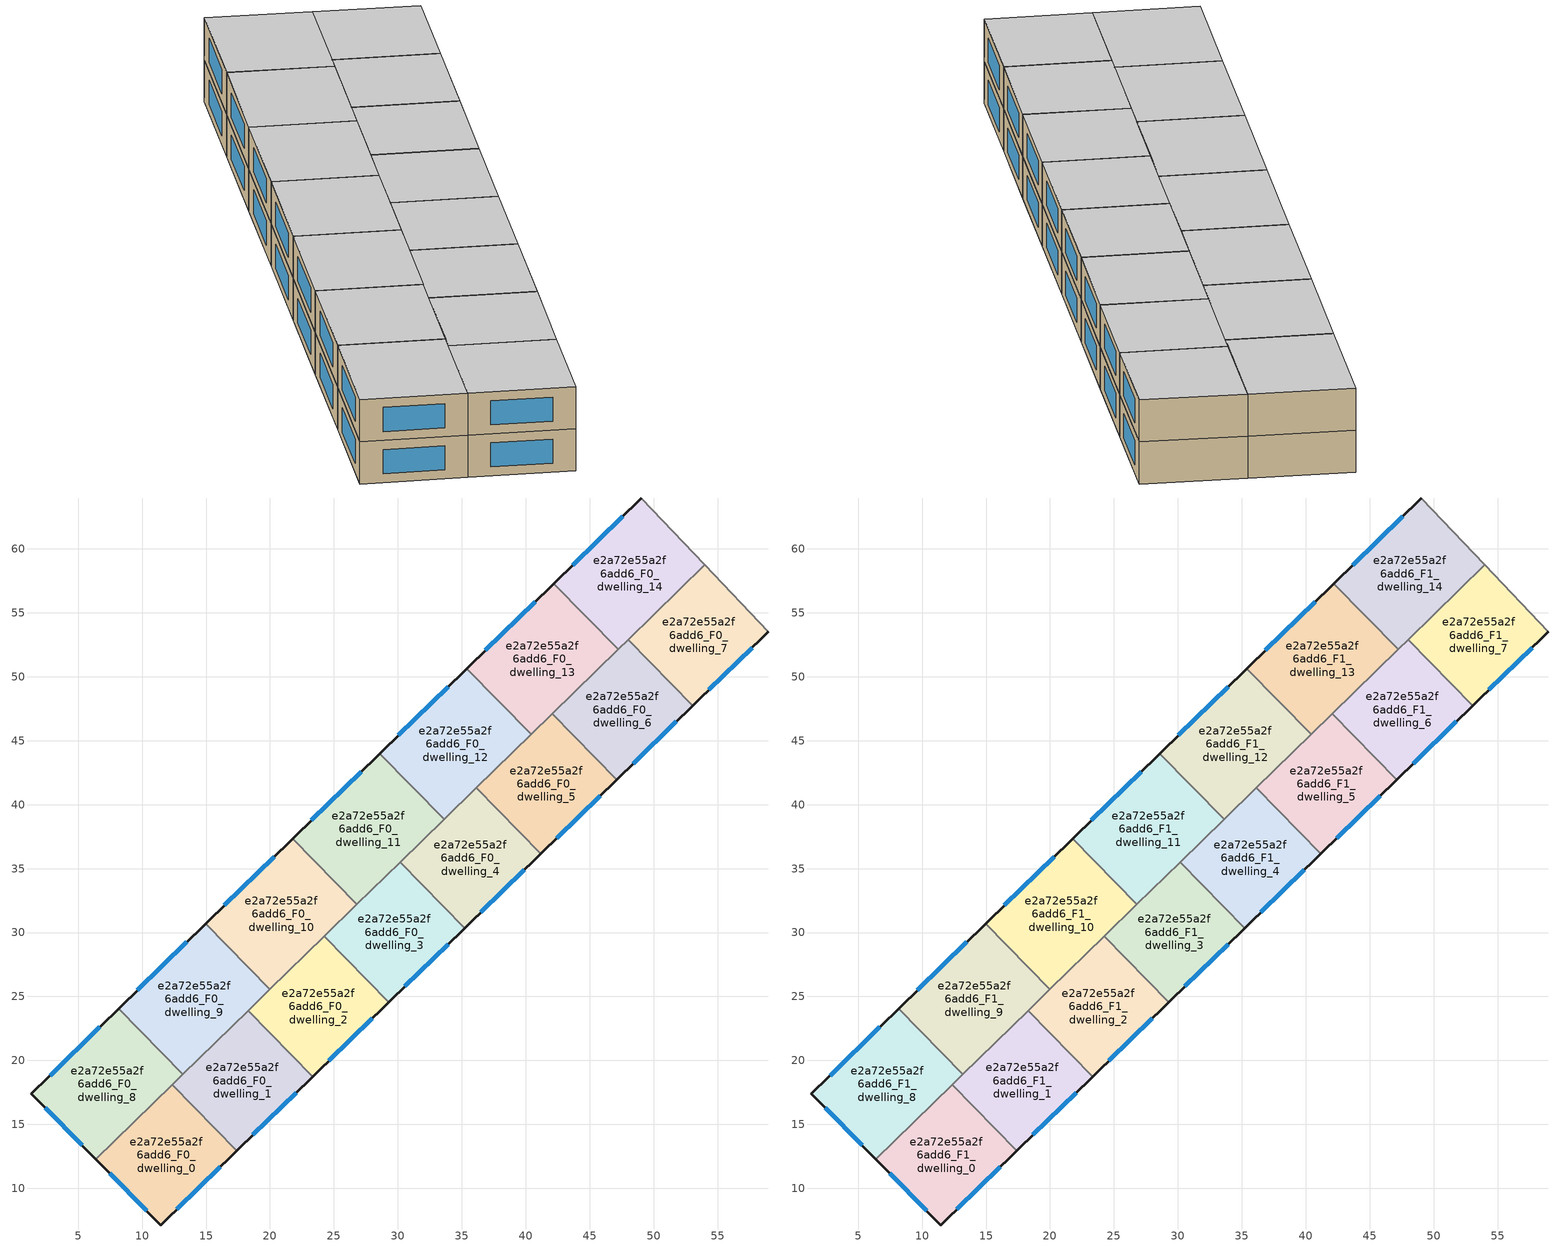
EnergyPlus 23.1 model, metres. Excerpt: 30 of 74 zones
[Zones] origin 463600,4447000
e2a72e55a2f6add6_F0_dwelling_0
 floor ground (EU_floor_Construction): 12.34,18.08 17.38,12.92 11.44,7.13 6.38,12.26 z0
 wall outside (EU_wall_Construction): 6.38,12.26 11.44,7.13 17.38,12.92 z0:3
 wall to e2a72e55a2f6add6_F0_dwelling_1 (EU_wall_Construction): 17.38,12.92 12.34,18.08 z0:3
 wall to e2a72e55a2f6add6_F0_dwelling_8 (EU_wall_Construction): 12.34,18.08 6.38,12.26 z0:3
 window (EU_Window_Construction): 12.71,8.37 16.11,11.68 / 7.47,11.16 10.36,8.23 z0.64:2.36
e2a72e55a2f6add6_F0_dwelling_1
 floor ground (EU_floor_Construction): 18.29,23.89 23.33,18.73 17.38,12.92 12.34,18.08 z0
 wall outside (EU_wall_Construction): 17.38,12.92 23.33,18.73 z0:3
 wall to e2a72e55a2f6add6_F0_dwelling_2 (EU_wall_Construction): 23.33,18.73 18.29,23.89 z0:3
 wall to e2a72e55a2f6add6_F0_dwelling_9 (EU_wall_Construction): 18.29,23.89 13.18,18.9 z0:3
 wall to e2a72e55a2f6add6_F0_dwelling_8 (EU_wall_Construction): 13.18,18.9 12.34,18.08 z0:3
 window (EU_Window_Construction): 18.66,14.17 22.06,17.49 z0.64:2.36
e2a72e55a2f6add6_F0_dwelling_10
 floor ground (EU_floor_Construction): 21.77,37.35 26.8,32.2 19.99,25.55 14.96,30.7 z0
 wall outside (EU_wall_Construction): 21.77,37.35 14.96,30.7 z0:3
 wall to e2a72e55a2f6add6_F0_dwelling_9 (EU_wall_Construction): 14.96,30.7 19.99,25.55 z0:3
 wall to e2a72e55a2f6add6_F0_dwelling_11 (EU_wall_Construction): 26.8,32.2 21.77,37.35 z0:3
 wall to e2a72e55a2f6add6_F0_dwelling_2 (EU_wall_Construction): 19.99,25.55 24.24,29.7 z0:3
 wall to e2a72e55a2f6add6_F0_dwelling_3 (EU_wall_Construction): 24.24,29.7 26.8,32.2 z0:3
 window (EU_Window_Construction): 20.31,35.92 16.42,32.12 z0.64:2.36
e2a72e55a2f6add6_F0_dwelling_11
 floor ground (EU_floor_Construction): 28.58,44 33.61,38.85 26.8,32.2 21.77,37.35 z0
 wall outside (EU_wall_Construction): 28.58,44 21.77,37.35 z0:3
 wall to e2a72e55a2f6add6_F0_dwelling_12 (EU_wall_Construction): 33.61,38.85 28.58,44 z0:3
 wall to e2a72e55a2f6add6_F0_dwelling_4 (EU_wall_Construction): 30.19,35.5 33.61,38.85 z0:3
 wall to e2a72e55a2f6add6_F0_dwelling_3 (EU_wall_Construction): 26.8,32.2 30.19,35.5 z0:3
 window (EU_Window_Construction): 27.12,42.57 23.23,38.77 z0.64:2.36
e2a72e55a2f6add6_F0_dwelling_12
 floor ground (EU_floor_Construction): 35.39,50.65 40.42,45.5 33.61,38.85 28.58,44 z0
 wall outside (EU_wall_Construction): 35.39,50.65 28.58,44 z0:3
 wall to e2a72e55a2f6add6_F0_dwelling_13 (EU_wall_Construction): 40.42,45.5 35.39,50.65 z0:3
 wall to e2a72e55a2f6add6_F0_dwelling_5 (EU_wall_Construction): 36.13,41.31 40.42,45.5 z0:3
 wall to e2a72e55a2f6add6_F0_dwelling_4 (EU_wall_Construction): 33.61,38.85 36.13,41.31 z0:3
 window (EU_Window_Construction): 33.93,49.22 30.04,45.42 z0.64:2.36
e2a72e55a2f6add6_F0_dwelling_13
 floor ground (EU_floor_Construction): 42.2,57.3 47.23,52.15 40.42,45.5 35.39,50.65 z0
 wall outside (EU_wall_Construction): 42.2,57.3 35.39,50.65 z0:3
 wall to e2a72e55a2f6add6_F0_dwelling_14 (EU_wall_Construction): 47.23,52.15 42.2,57.3 z0:3
 wall to e2a72e55a2f6add6_F0_dwelling_6 (EU_wall_Construction): 42.08,47.12 47.23,52.15 z0:3
 wall to e2a72e55a2f6add6_F0_dwelling_5 (EU_wall_Construction): 40.42,45.5 42.08,47.11 z0:3
 window (EU_Window_Construction): 40.74,55.87 36.85,52.07 z0.64:2.36
e2a72e55a2f6add6_F0_dwelling_14
 floor ground (EU_floor_Construction): 49.05,63.99 54,58.76 47.23,52.15 42.2,57.3 z0
 wall outside (EU_wall_Construction): 49.05,63.99 42.2,57.3 z0:3
 wall adiabatic (EU_wall_Construction): 54,58.76 49.05,63.99 z0:3
 wall to e2a72e55a2f6add6_F0_dwelling_7 (EU_wall_Construction): 48.02,52.92 54,58.76 z0:3
 wall to e2a72e55a2f6add6_F0_dwelling_6 (EU_wall_Construction): 47.23,52.15 48.02,52.92 z0:3
 window (EU_Window_Construction): 47.58,62.55 43.67,58.73 z0.64:2.36
e2a72e55a2f6add6_F0_dwelling_2
 floor ground (EU_floor_Construction): 24.24,29.7 29.28,24.54 23.33,18.73 18.29,23.89 z0
 wall outside (EU_wall_Construction): 23.33,18.73 29.28,24.54 z0:3
 wall to e2a72e55a2f6add6_F0_dwelling_3 (EU_wall_Construction): 29.28,24.54 24.24,29.7 z0:3
 wall to e2a72e55a2f6add6_F0_dwelling_9 (EU_wall_Construction): 19.99,25.55 18.29,23.89 z0:3
 window (EU_Window_Construction): 24.61,19.98 28,23.3 z0.64:2.36
e2a72e55a2f6add6_F0_dwelling_3
 floor ground (EU_floor_Construction): 30.19,35.5 35.23,30.34 29.28,24.54 24.24,29.7 z0
 wall outside (EU_wall_Construction): 29.28,24.54 35.23,30.34 z0:3
 wall to e2a72e55a2f6add6_F0_dwelling_4 (EU_wall_Construction): 35.23,30.34 30.19,35.5 z0:3
 window (EU_Window_Construction): 30.55,25.78 33.95,29.1 z0.64:2.36
e2a72e55a2f6add6_F0_dwelling_4
 floor ground (EU_floor_Construction): 36.13,41.31 41.17,36.15 35.23,30.34 30.19,35.5 z0
 wall outside (EU_wall_Construction): 35.23,30.34 41.17,36.15 z0:3
 wall to e2a72e55a2f6add6_F0_dwelling_5 (EU_wall_Construction): 41.17,36.15 36.13,41.31 z0:3
 window (EU_Window_Construction): 36.5,31.59 39.9,34.91 z0.64:2.36
e2a72e55a2f6add6_F0_dwelling_5
 floor ground (EU_floor_Construction): 42.08,47.12 47.12,41.95 41.17,36.15 36.13,41.31 z0
 wall outside (EU_wall_Construction): 41.17,36.15 47.12,41.95 z0:3
 wall to e2a72e55a2f6add6_F0_dwelling_6 (EU_wall_Construction): 47.12,41.95 42.08,47.12 z0:3
 window (EU_Window_Construction): 42.45,37.39 45.84,40.71 z0.64:2.36
e2a72e55a2f6add6_F0_dwelling_6
 floor ground (EU_floor_Construction): 48.02,52.92 53.06,47.75 47.12,41.95 42.08,47.12 z0
 wall outside (EU_wall_Construction): 47.12,41.95 53.06,47.75 z0:3
 wall to e2a72e55a2f6add6_F0_dwelling_7 (EU_wall_Construction): 53.06,47.75 48.02,52.92 z0:3
 window (EU_Window_Construction): 48.39,43.2 51.79,46.51 z0.64:2.36
e2a72e55a2f6add6_F0_dwelling_7
 floor ground (EU_floor_Construction): 54,58.76 58.96,53.52 53.06,47.75 48.02,52.92 z0
 wall outside (EU_wall_Construction): 53.06,47.75 58.96,53.52 z0:3
 wall adiabatic (EU_wall_Construction): 58.96,53.52 54,58.76 z0:3
 window (EU_Window_Construction): 54.33,48.99 57.7,52.28 z0.64:2.36
e2a72e55a2f6add6_F0_dwelling_8
 floor ground (EU_floor_Construction): 8.15,24.05 13.18,18.9 6.38,12.26 1.33,17.39 z0
 wall outside (EU_wall_Construction): 8.15,24.05 1.33,17.39 6.38,12.26 z0:3
 wall to e2a72e55a2f6add6_F0_dwelling_9 (EU_wall_Construction): 13.18,18.9 8.15,24.05 z0:3
 window (EU_Window_Construction): 2.41,16.29 5.3,13.36 / 6.69,22.62 2.79,18.81 z0.64:2.36
e2a72e55a2f6add6_F0_dwelling_9
 floor ground (EU_floor_Construction): 14.96,30.7 19.99,25.55 13.18,18.9 8.15,24.05 z0
 wall outside (EU_wall_Construction): 14.96,30.7 8.15,24.05 z0:3
 window (EU_Window_Construction): 13.5,29.27 9.61,25.47 z0.64:2.36
e2a72e55a2f6add6_F1_dwelling_0
 floor to e2a72e55a2f6add6_F0_dwelling_0 (EU_floor_Construction): 12.34,18.08 17.38,12.92 11.44,7.13 6.38,12.26 z3
 wall outside (EU_wall_Construction): 6.38,12.26 11.44,7.13 17.38,12.92 z3:6
 wall to e2a72e55a2f6add6_F1_dwelling_1 (EU_wall_Construction): 17.38,12.92 12.34,18.08 z3:6
 wall to e2a72e55a2f6add6_F1_dwelling_8 (EU_wall_Construction): 12.34,18.08 6.38,12.26 z3:6
 window (EU_Window_Construction): 12.71,8.37 16.11,11.68 / 7.47,11.16 10.36,8.23 z3.64:5.36
 ceiling to e2a72e55a2f6add6_F2_dwelling_0 (EU_floor_Construction): 17.38,12.92 12.34,18.08 6.38,12.26 11.44,7.13 z6
e2a72e55a2f6add6_F1_dwelling_1
 floor to e2a72e55a2f6add6_F0_dwelling_1 (EU_floor_Construction): 18.29,23.89 23.33,18.73 17.38,12.92 12.34,18.08 z3
 wall outside (EU_wall_Construction): 17.38,12.92 23.33,18.73 z3:6
 wall to e2a72e55a2f6add6_F1_dwelling_2 (EU_wall_Construction): 23.33,18.73 18.29,23.89 z3:6
 wall to e2a72e55a2f6add6_F1_dwelling_9 (EU_wall_Construction): 18.29,23.89 13.18,18.9 z3:6
 wall to e2a72e55a2f6add6_F1_dwelling_8 (EU_wall_Construction): 13.18,18.9 12.34,18.08 z3:6
 window (EU_Window_Construction): 18.66,14.17 22.06,17.49 z3.64:5.36
 ceiling to e2a72e55a2f6add6_F2_dwelling_1 (EU_floor_Construction): 23.33,18.73 18.29,23.89 12.34,18.08 17.38,12.92 z6
e2a72e55a2f6add6_F1_dwelling_10
 floor to e2a72e55a2f6add6_F0_dwelling_10 (EU_floor_Construction): 21.77,37.35 26.8,32.2 19.99,25.55 14.96,30.7 z3
 wall outside (EU_wall_Construction): 21.77,37.35 14.96,30.7 z3:6
 wall to e2a72e55a2f6add6_F1_dwelling_9 (EU_wall_Construction): 14.96,30.7 19.99,25.55 z3:6
 wall to e2a72e55a2f6add6_F1_dwelling_11 (EU_wall_Construction): 26.8,32.2 21.77,37.35 z3:6
 wall to e2a72e55a2f6add6_F1_dwelling_2 (EU_wall_Construction): 19.99,25.55 24.24,29.7 z3:6
 wall to e2a72e55a2f6add6_F1_dwelling_3 (EU_wall_Construction): 24.24,29.7 26.8,32.2 z3:6
 window (EU_Window_Construction): 20.31,35.92 16.42,32.12 z3.64:5.36
 ceiling to e2a72e55a2f6add6_F2_dwelling_10 (EU_floor_Construction): 26.8,32.2 21.77,37.35 14.96,30.7 19.99,25.55 z6
e2a72e55a2f6add6_F1_dwelling_11
 floor to e2a72e55a2f6add6_F0_dwelling_11 (EU_floor_Construction): 28.58,44 33.61,38.85 26.8,32.2 21.77,37.35 z3
 wall outside (EU_wall_Construction): 28.58,44 21.77,37.35 z3:6
 wall to e2a72e55a2f6add6_F1_dwelling_12 (EU_wall_Construction): 33.61,38.85 28.58,44 z3:6
 wall to e2a72e55a2f6add6_F1_dwelling_4 (EU_wall_Construction): 30.19,35.5 33.61,38.85 z3:6
 wall to e2a72e55a2f6add6_F1_dwelling_3 (EU_wall_Construction): 26.8,32.2 30.19,35.5 z3:6
 window (EU_Window_Construction): 27.12,42.57 23.23,38.77 z3.64:5.36
 ceiling to e2a72e55a2f6add6_F2_dwelling_11 (EU_floor_Construction): 33.61,38.85 28.58,44 21.77,37.35 26.8,32.2 z6
e2a72e55a2f6add6_F1_dwelling_12
 floor to e2a72e55a2f6add6_F0_dwelling_12 (EU_floor_Construction): 35.39,50.65 40.42,45.5 33.61,38.85 28.58,44 z3
 wall outside (EU_wall_Construction): 35.39,50.65 28.58,44 z3:6
 wall to e2a72e55a2f6add6_F1_dwelling_13 (EU_wall_Construction): 40.42,45.5 35.39,50.65 z3:6
 wall to e2a72e55a2f6add6_F1_dwelling_5 (EU_wall_Construction): 36.13,41.31 40.42,45.5 z3:6
 wall to e2a72e55a2f6add6_F1_dwelling_4 (EU_wall_Construction): 33.61,38.85 36.13,41.31 z3:6
 window (EU_Window_Construction): 33.93,49.22 30.04,45.42 z3.64:5.36
 ceiling to e2a72e55a2f6add6_F2_dwelling_12 (EU_floor_Construction): 40.42,45.5 35.39,50.65 28.58,44 33.61,38.85 z6
e2a72e55a2f6add6_F1_dwelling_13
 floor to e2a72e55a2f6add6_F0_dwelling_13 (EU_floor_Construction): 42.2,57.3 47.23,52.15 40.42,45.5 35.39,50.65 z3
 wall outside (EU_wall_Construction): 42.2,57.3 35.39,50.65 z3:6
 wall to e2a72e55a2f6add6_F1_dwelling_14 (EU_wall_Construction): 47.23,52.15 42.2,57.3 z3:6
 wall to e2a72e55a2f6add6_F1_dwelling_6 (EU_wall_Construction): 42.08,47.12 47.23,52.15 z3:6
 wall to e2a72e55a2f6add6_F1_dwelling_5 (EU_wall_Construction): 40.42,45.5 42.08,47.11 z3:6
 window (EU_Window_Construction): 40.74,55.87 36.85,52.07 z3.64:5.36
 ceiling to e2a72e55a2f6add6_F2_dwelling_13 (EU_floor_Construction): 47.23,52.15 42.2,57.3 35.39,50.65 40.42,45.5 z6
e2a72e55a2f6add6_F1_dwelling_14
 floor to e2a72e55a2f6add6_F0_dwelling_14 (EU_floor_Construction): 49.05,63.99 54,58.76 47.23,52.15 42.2,57.3 z3
 wall outside (EU_wall_Construction): 49.05,63.99 42.2,57.3 z3:6
 wall adiabatic (EU_wall_Construction): 54,58.76 49.05,63.99 z3:6
 wall to e2a72e55a2f6add6_F1_dwelling_7 (EU_wall_Construction): 48.02,52.92 54,58.76 z3:6
 wall to e2a72e55a2f6add6_F1_dwelling_6 (EU_wall_Construction): 47.23,52.15 48.02,52.92 z3:6
 window (EU_Window_Construction): 47.58,62.55 43.67,58.73 z3.64:5.36
 ceiling to e2a72e55a2f6add6_F2_dwelling_14 (EU_floor_Construction): 54,58.76 49.05,63.99 42.2,57.3 47.23,52.15 z6
e2a72e55a2f6add6_F1_dwelling_2
 floor to e2a72e55a2f6add6_F0_dwelling_2 (EU_floor_Construction): 24.24,29.7 29.28,24.54 23.33,18.73 18.29,23.89 z3
 wall outside (EU_wall_Construction): 23.33,18.73 29.28,24.54 z3:6
 wall to e2a72e55a2f6add6_F1_dwelling_3 (EU_wall_Construction): 29.28,24.54 24.24,29.7 z3:6
 wall to e2a72e55a2f6add6_F1_dwelling_9 (EU_wall_Construction): 19.99,25.55 18.29,23.89 z3:6
 window (EU_Window_Construction): 24.61,19.98 28,23.3 z3.64:5.36
 ceiling to e2a72e55a2f6add6_F2_dwelling_2 (EU_floor_Construction): 29.28,24.54 24.24,29.7 18.29,23.89 23.33,18.73 z6
e2a72e55a2f6add6_F1_dwelling_3
 floor to e2a72e55a2f6add6_F0_dwelling_3 (EU_floor_Construction): 30.19,35.5 35.23,30.34 29.28,24.54 24.24,29.7 z3
 wall outside (EU_wall_Construction): 29.28,24.54 35.23,30.34 z3:6
 wall to e2a72e55a2f6add6_F1_dwelling_4 (EU_wall_Construction): 35.23,30.34 30.19,35.5 z3:6
 window (EU_Window_Construction): 30.55,25.78 33.95,29.1 z3.64:5.36
 ceiling to e2a72e55a2f6add6_F2_dwelling_3 (EU_floor_Construction): 35.23,30.34 30.19,35.5 24.24,29.7 29.28,24.54 z6
e2a72e55a2f6add6_F1_dwelling_4
 floor to e2a72e55a2f6add6_F0_dwelling_4 (EU_floor_Construction): 36.13,41.31 41.17,36.15 35.23,30.34 30.19,35.5 z3
 wall outside (EU_wall_Construction): 35.23,30.34 41.17,36.15 z3:6
 wall to e2a72e55a2f6add6_F1_dwelling_5 (EU_wall_Construction): 41.17,36.15 36.13,41.31 z3:6
 window (EU_Window_Construction): 36.5,31.59 39.9,34.91 z3.64:5.36
 ceiling to e2a72e55a2f6add6_F2_dwelling_4 (EU_floor_Construction): 41.17,36.15 36.13,41.31 30.19,35.5 35.23,30.34 z6
e2a72e55a2f6add6_F1_dwelling_5
 floor to e2a72e55a2f6add6_F0_dwelling_5 (EU_floor_Construction): 42.08,47.12 47.12,41.95 41.17,36.15 36.13,41.31 z3
 wall outside (EU_wall_Construction): 41.17,36.15 47.12,41.95 z3:6
 wall to e2a72e55a2f6add6_F1_dwelling_6 (EU_wall_Construction): 47.12,41.95 42.08,47.12 z3:6
 window (EU_Window_Construction): 42.45,37.39 45.84,40.71 z3.64:5.36
 ceiling to e2a72e55a2f6add6_F2_dwelling_5 (EU_floor_Construction): 47.12,41.95 42.08,47.12 36.13,41.31 41.17,36.15 z6
e2a72e55a2f6add6_F1_dwelling_6
 floor to e2a72e55a2f6add6_F0_dwelling_6 (EU_floor_Construction): 48.02,52.92 53.06,47.75 47.12,41.95 42.08,47.12 z3
 wall outside (EU_wall_Construction): 47.12,41.95 53.06,47.75 z3:6
 wall to e2a72e55a2f6add6_F1_dwelling_7 (EU_wall_Construction): 53.06,47.75 48.02,52.92 z3:6
 window (EU_Window_Construction): 48.39,43.2 51.79,46.51 z3.64:5.36
 ceiling to e2a72e55a2f6add6_F2_dwelling_6 (EU_floor_Construction): 53.06,47.75 48.02,52.92 42.08,47.12 47.12,41.95 z6
e2a72e55a2f6add6_F1_dwelling_7
 floor to e2a72e55a2f6add6_F0_dwelling_7 (EU_floor_Construction): 54,58.76 58.96,53.52 53.06,47.75 48.02,52.92 z3
 wall outside (EU_wall_Construction): 53.06,47.75 58.96,53.52 z3:6
 wall adiabatic (EU_wall_Construction): 58.96,53.52 54,58.76 z3:6
 window (EU_Window_Construction): 54.33,48.99 57.7,52.28 z3.64:5.36
 ceiling to e2a72e55a2f6add6_F2_dwelling_7 (EU_floor_Construction): 58.96,53.52 54,58.76 48.02,52.92 53.06,47.75 z6
e2a72e55a2f6add6_F1_dwelling_8
 floor to e2a72e55a2f6add6_F0_dwelling_8 (EU_floor_Construction): 8.15,24.05 13.18,18.9 6.38,12.26 1.33,17.39 z3
 wall outside (EU_wall_Construction): 8.15,24.05 1.33,17.39 6.38,12.26 z3:6
 wall to e2a72e55a2f6add6_F1_dwelling_9 (EU_wall_Construction): 13.18,18.9 8.15,24.05 z3:6
 window (EU_Window_Construction): 2.41,16.29 5.3,13.36 / 6.69,22.62 2.79,18.81 z3.64:5.36
 ceiling to e2a72e55a2f6add6_F2_dwelling_8 (EU_floor_Construction): 13.18,18.9 8.15,24.05 1.33,17.39 6.38,12.26 z6
e2a72e55a2f6add6_F1_dwelling_9
 floor to e2a72e55a2f6add6_F0_dwelling_9 (EU_floor_Construction): 14.96,30.7 19.99,25.55 13.18,18.9 8.15,24.05 z3
 wall outside (EU_wall_Construction): 14.96,30.7 8.15,24.05 z3:6
 window (EU_Window_Construction): 13.5,29.27 9.61,25.47 z3.64:5.36
 ceiling to e2a72e55a2f6add6_F2_dwelling_9 (EU_floor_Construction): 19.99,25.55 14.96,30.7 8.15,24.05 13.18,18.9 z6
[Building]
EU S2 Campaign: North Axis=0; Terrain=City; Solar Distribution=FullExterior
[Site:Location]
Yerevan-Zvartnots.Intl.AP: Latitude=40.15; Longitude=44.383; Time Zone=4; Elevation=854
[SizingPeriod:WeatherFileDays]
AnnualSizingPeriod: Begin Month=1; Begin Day of Month=1; End Month=12; End Day of Month=31; Day of Week for Start Day=Monday; Use Weather File Daylight Saving Period=No; Use Weather File Rain and Snow Indicators=No
[MATERIAL]
EU_InternalMass_Material: Roughness=MediumRough; Thickness=0.1; Conductivity=1; Density=1800; Specific Heat=900; Thermal Absorptance=0.9; Solar Absorptance=0.7; Visible Absorptance=0.7
[MATERIAL:NOMASS] Roughness=MediumRough; Thermal Absorptance=0.9; Solar Absorptance=0.7; Visible Absorptance=0.7
Name | Thermal Resistance
EU_wall_NoMass | 1.05043
EU_floor_NoMass | 0.478065
[WINDOWMATERIAL:SIMPLEGLAZINGSYSTEM]
EU_Window_SimpleGlazing: UFactor=2.5566; Solar Heat Gain Coefficient=0.75; Visible Transmittance=0.75
[CONSTRUCTION]
EU_wall_Construction: EU_wall_NoMass
EU_floor_Construction: EU_floor_NoMass
EU_Window_Construction: EU_Window_SimpleGlazing
EU_InternalMass_Construction: EU_InternalMass_Material
[ZONE] Type=1; Multiplier=1; Ceiling Height=autocalculate; Floor Area=autocalculate; Part of Total Floor Area=Yes
Name | Volume
e2a72e55a2f6add6_F0_dwelling_0; e2a72e55a2f6add6_F1_dwelling_0 | 179.807
e2a72e55a2f6add6_F0_dwelling_1; e2a72e55a2f6add6_F1_dwelling_1 | 179.832
e2a72e55a2f6add6_F0_dwelling_10; e2a72e55a2f6add6_F1_dwelling_10; e2a72e55a2f6add6_F0_dwelling_14; e2a72e55a2f6add6_F1_dwelling_14 | 205.503
e2a72e55a2f6add6_F0_dwelling_11; e2a72e55a2f6add6_F1_dwelling_11 | 205.49
e2a72e55a2f6add6_F0_dwelling_12; e2a72e55a2f6add6_F1_dwelling_12; e2a72e55a2f6add6_F0_dwelling_13; e2a72e55a2f6add6_F1_dwelling_13 | 205.505
e2a72e55a2f6add6_F0_dwelling_2; e2a72e55a2f6add6_F1_dwelling_2 | 179.808
e2a72e55a2f6add6_F0_dwelling_3; e2a72e55a2f6add6_F1_dwelling_3 | 179.829
e2a72e55a2f6add6_F0_dwelling_4; e2a72e55a2f6add6_F1_dwelling_4; e2a72e55a2f6add6_F0_dwelling_7; e2a72e55a2f6add6_F1_dwelling_7 | 179.833
e2a72e55a2f6add6_F0_dwelling_5; e2a72e55a2f6add6_F1_dwelling_5 | 179.823
e2a72e55a2f6add6_F0_dwelling_6; e2a72e55a2f6add6_F1_dwelling_6 | 179.813
e2a72e55a2f6add6_F0_dwelling_8; e2a72e55a2f6add6_F1_dwelling_8 | 205.5
e2a72e55a2f6add6_F0_dwelling_9; e2a72e55a2f6add6_F1_dwelling_9 | 205.487
[INTERNALMASS] Construction=EU_InternalMass_Construction
Name | Zone or ZoneList | Surface Area
e2a72e55a2f6add6_F0_dwelling_0_EU_InternalMass | e2a72e55a2f6add6_F0_dwelling_0 | 59.9359
e2a72e55a2f6add6_F0_dwelling_1_EU_InternalMass | e2a72e55a2f6add6_F0_dwelling_1 | 59.9441
e2a72e55a2f6add6_F0_dwelling_2_EU_InternalMass | e2a72e55a2f6add6_F0_dwelling_2 | 59.9359
e2a72e55a2f6add6_F0_dwelling_3_EU_InternalMass | e2a72e55a2f6add6_F0_dwelling_3 | 59.943
e2a72e55a2f6add6_F0_dwelling_4_EU_InternalMass | e2a72e55a2f6add6_F0_dwelling_4 | 59.9444
e2a72e55a2f6add6_F0_dwelling_5_EU_InternalMass | e2a72e55a2f6add6_F0_dwelling_5 | 59.9409
e2a72e55a2f6add6_F0_dwelling_6_EU_InternalMass | e2a72e55a2f6add6_F0_dwelling_6 | 59.9377
e2a72e55a2f6add6_F0_dwelling_7_EU_InternalMass | e2a72e55a2f6add6_F0_dwelling_7 | 59.9444
e2a72e55a2f6add6_F0_dwelling_8_EU_InternalMass | e2a72e55a2f6add6_F0_dwelling_8 | 68.4999
e2a72e55a2f6add6_F0_dwelling_9_EU_InternalMass | e2a72e55a2f6add6_F0_dwelling_9 | 68.4957
e2a72e55a2f6add6_F0_dwelling_10_EU_InternalMass | e2a72e55a2f6add6_F0_dwelling_10 | 68.5009
e2a72e55a2f6add6_F0_dwelling_11_EU_InternalMass | e2a72e55a2f6add6_F0_dwelling_11 | 68.4966
e2a72e55a2f6add6_F0_dwelling_12_EU_InternalMass | e2a72e55a2f6add6_F0_dwelling_12 | 68.5016
e2a72e55a2f6add6_F0_dwelling_13_EU_InternalMass | e2a72e55a2f6add6_F0_dwelling_13 | 68.5016
e2a72e55a2f6add6_F0_dwelling_14_EU_InternalMass | e2a72e55a2f6add6_F0_dwelling_14 | 68.5012
e2a72e55a2f6add6_F1_dwelling_0_EU_InternalMass | e2a72e55a2f6add6_F1_dwelling_0 | 59.9359
e2a72e55a2f6add6_F1_dwelling_1_EU_InternalMass | e2a72e55a2f6add6_F1_dwelling_1 | 59.9441
e2a72e55a2f6add6_F1_dwelling_2_EU_InternalMass | e2a72e55a2f6add6_F1_dwelling_2 | 59.9359
e2a72e55a2f6add6_F1_dwelling_3_EU_InternalMass | e2a72e55a2f6add6_F1_dwelling_3 | 59.943
e2a72e55a2f6add6_F1_dwelling_4_EU_InternalMass | e2a72e55a2f6add6_F1_dwelling_4 | 59.9444
e2a72e55a2f6add6_F1_dwelling_5_EU_InternalMass | e2a72e55a2f6add6_F1_dwelling_5 | 59.9409
e2a72e55a2f6add6_F1_dwelling_6_EU_InternalMass | e2a72e55a2f6add6_F1_dwelling_6 | 59.9377
e2a72e55a2f6add6_F1_dwelling_7_EU_InternalMass | e2a72e55a2f6add6_F1_dwelling_7 | 59.9444
e2a72e55a2f6add6_F1_dwelling_8_EU_InternalMass | e2a72e55a2f6add6_F1_dwelling_8 | 68.4999
e2a72e55a2f6add6_F1_dwelling_9_EU_InternalMass | e2a72e55a2f6add6_F1_dwelling_9 | 68.4957
e2a72e55a2f6add6_F1_dwelling_10_EU_InternalMass | e2a72e55a2f6add6_F1_dwelling_10 | 68.5009
e2a72e55a2f6add6_F1_dwelling_11_EU_InternalMass | e2a72e55a2f6add6_F1_dwelling_11 | 68.4966
e2a72e55a2f6add6_F1_dwelling_12_EU_InternalMass | e2a72e55a2f6add6_F1_dwelling_12 | 68.5016
e2a72e55a2f6add6_F1_dwelling_13_EU_InternalMass | e2a72e55a2f6add6_F1_dwelling_13 | 68.5016
e2a72e55a2f6add6_F1_dwelling_14_EU_InternalMass | e2a72e55a2f6add6_F1_dwelling_14 | 68.5012
[OTHEREQUIPMENT] Fuel Type=Electricity; Design Level Calculation Method=Watts/Area; Power per Zone Floor Area=1; Fraction Latent=0; Fraction Radiant=0; Fraction Lost=0; Carbon Dioxide Generation Rate=0; EndUse Subcategory=EU_Step8_InternalGains
Name | Zone or ZoneList or Space or SpaceList | Schedule
EU_Step8_InternalGain_e2a72e55a2f6add6_F0_dwelling_0_f000 | e2a72e55a2f6add6_F0_dwelling_0 | EU_Step8_GainSchedule_e2a72e55a2f6add6_F0_dwelling_0_f000
EU_Step8_InternalGain_e2a72e55a2f6add6_F0_dwelling_1_f000 | e2a72e55a2f6add6_F0_dwelling_1 | EU_Step8_GainSchedule_e2a72e55a2f6add6_F0_dwelling_1_f000
EU_Step8_InternalGain_e2a72e55a2f6add6_F0_dwelling_2_f000 | e2a72e55a2f6add6_F0_dwelling_2 | EU_Step8_GainSchedule_e2a72e55a2f6add6_F0_dwelling_2_f000
EU_Step8_InternalGain_e2a72e55a2f6add6_F0_dwelling_3_f000 | e2a72e55a2f6add6_F0_dwelling_3 | EU_Step8_GainSchedule_e2a72e55a2f6add6_F0_dwelling_3_f000
EU_Step8_InternalGain_e2a72e55a2f6add6_F0_dwelling_4_f000 | e2a72e55a2f6add6_F0_dwelling_4 | EU_Step8_GainSchedule_e2a72e55a2f6add6_F0_dwelling_4_f000
EU_Step8_InternalGain_e2a72e55a2f6add6_F0_dwelling_5_f000 | e2a72e55a2f6add6_F0_dwelling_5 | EU_Step8_GainSchedule_e2a72e55a2f6add6_F0_dwelling_5_f000
EU_Step8_InternalGain_e2a72e55a2f6add6_F0_dwelling_6_f000 | e2a72e55a2f6add6_F0_dwelling_6 | EU_Step8_GainSchedule_e2a72e55a2f6add6_F0_dwelling_6_f000
EU_Step8_InternalGain_e2a72e55a2f6add6_F0_dwelling_7_f000 | e2a72e55a2f6add6_F0_dwelling_7 | EU_Step8_GainSchedule_e2a72e55a2f6add6_F0_dwelling_7_f000
EU_Step8_InternalGain_e2a72e55a2f6add6_F0_dwelling_8_f000 | e2a72e55a2f6add6_F0_dwelling_8 | EU_Step8_GainSchedule_e2a72e55a2f6add6_F0_dwelling_8_f000
EU_Step8_InternalGain_e2a72e55a2f6add6_F0_dwelling_9_f000 | e2a72e55a2f6add6_F0_dwelling_9 | EU_Step8_GainSchedule_e2a72e55a2f6add6_F0_dwelling_9_f000
EU_Step8_InternalGain_e2a72e55a2f6add6_F0_dwelling_10_f000 | e2a72e55a2f6add6_F0_dwelling_10 | EU_Step8_GainSchedule_e2a72e55a2f6add6_F0_dwelling_10_f000
EU_Step8_InternalGain_e2a72e55a2f6add6_F0_dwelling_11_f000 | e2a72e55a2f6add6_F0_dwelling_11 | EU_Step8_GainSchedule_e2a72e55a2f6add6_F0_dwelling_11_f000
EU_Step8_InternalGain_e2a72e55a2f6add6_F0_dwelling_12_f000 | e2a72e55a2f6add6_F0_dwelling_12 | EU_Step8_GainSchedule_e2a72e55a2f6add6_F0_dwelling_12_f000
EU_Step8_InternalGain_e2a72e55a2f6add6_F0_dwelling_13_f000 | e2a72e55a2f6add6_F0_dwelling_13 | EU_Step8_GainSchedule_e2a72e55a2f6add6_F0_dwelling_13_f000
EU_Step8_InternalGain_e2a72e55a2f6add6_F0_dwelling_14_f000 | e2a72e55a2f6add6_F0_dwelling_14 | EU_Step8_GainSchedule_e2a72e55a2f6add6_F0_dwelling_14_f000
EU_Step8_InternalGain_e2a72e55a2f6add6_F1_dwelling_0_f000 | e2a72e55a2f6add6_F1_dwelling_0 | EU_Step8_GainSchedule_e2a72e55a2f6add6_F1_dwelling_0_f000
EU_Step8_InternalGain_e2a72e55a2f6add6_F1_dwelling_1_f000 | e2a72e55a2f6add6_F1_dwelling_1 | EU_Step8_GainSchedule_e2a72e55a2f6add6_F1_dwelling_1_f000
EU_Step8_InternalGain_e2a72e55a2f6add6_F1_dwelling_2_f000 | e2a72e55a2f6add6_F1_dwelling_2 | EU_Step8_GainSchedule_e2a72e55a2f6add6_F1_dwelling_2_f000
EU_Step8_InternalGain_e2a72e55a2f6add6_F1_dwelling_3_f000 | e2a72e55a2f6add6_F1_dwelling_3 | EU_Step8_GainSchedule_e2a72e55a2f6add6_F1_dwelling_3_f000
EU_Step8_InternalGain_e2a72e55a2f6add6_F1_dwelling_4_f000 | e2a72e55a2f6add6_F1_dwelling_4 | EU_Step8_GainSchedule_e2a72e55a2f6add6_F1_dwelling_4_f000
EU_Step8_InternalGain_e2a72e55a2f6add6_F1_dwelling_5_f000 | e2a72e55a2f6add6_F1_dwelling_5 | EU_Step8_GainSchedule_e2a72e55a2f6add6_F1_dwelling_5_f000
EU_Step8_InternalGain_e2a72e55a2f6add6_F1_dwelling_6_f000 | e2a72e55a2f6add6_F1_dwelling_6 | EU_Step8_GainSchedule_e2a72e55a2f6add6_F1_dwelling_6_f000
EU_Step8_InternalGain_e2a72e55a2f6add6_F1_dwelling_7_f000 | e2a72e55a2f6add6_F1_dwelling_7 | EU_Step8_GainSchedule_e2a72e55a2f6add6_F1_dwelling_7_f000
EU_Step8_InternalGain_e2a72e55a2f6add6_F1_dwelling_8_f000 | e2a72e55a2f6add6_F1_dwelling_8 | EU_Step8_GainSchedule_e2a72e55a2f6add6_F1_dwelling_8_f000
EU_Step8_InternalGain_e2a72e55a2f6add6_F1_dwelling_9_f000 | e2a72e55a2f6add6_F1_dwelling_9 | EU_Step8_GainSchedule_e2a72e55a2f6add6_F1_dwelling_9_f000
EU_Step8_InternalGain_e2a72e55a2f6add6_F1_dwelling_10_f000 | e2a72e55a2f6add6_F1_dwelling_10 | EU_Step8_GainSchedule_e2a72e55a2f6add6_F1_dwelling_10_f000
EU_Step8_InternalGain_e2a72e55a2f6add6_F1_dwelling_11_f000 | e2a72e55a2f6add6_F1_dwelling_11 | EU_Step8_GainSchedule_e2a72e55a2f6add6_F1_dwelling_11_f000
EU_Step8_InternalGain_e2a72e55a2f6add6_F1_dwelling_12_f000 | e2a72e55a2f6add6_F1_dwelling_12 | EU_Step8_GainSchedule_e2a72e55a2f6add6_F1_dwelling_12_f000
EU_Step8_InternalGain_e2a72e55a2f6add6_F1_dwelling_13_f000 | e2a72e55a2f6add6_F1_dwelling_13 | EU_Step8_GainSchedule_e2a72e55a2f6add6_F1_dwelling_13_f000
EU_Step8_InternalGain_e2a72e55a2f6add6_F1_dwelling_14_f000 | e2a72e55a2f6add6_F1_dwelling_14 | EU_Step8_GainSchedule_e2a72e55a2f6add6_F1_dwelling_14_f000
[ZONEVENTILATION:DESIGNFLOWRATE] Schedule=EU_AlwaysOn; Design Flow Rate Calculation Method=AirChanges/Hour; Air Changes per Hour=0.557805; Ventilation Type=Natural; Fan Pressure Rise=0; Fan Total Efficiency=1; Constant Term Coefficient=1; Temperature Term Coefficient=0; Velocity Term Coefficient=0; Velocity Squared Term Coefficient=0; Minimum Indoor Temperature=-100; Maximum Indoor Temperature=100; Delta Temperature=-100; Minimum Outdoor Temperature=-100; Maximum Outdoor Temperature=100; Maximum Wind Speed=40
Name | Zone or ZoneList or Space or SpaceList
EU_ConstantAir_e2a72e55a2f6add6_F0_dwelling_0 | e2a72e55a2f6add6_F0_dwelling_0
EU_ConstantAir_e2a72e55a2f6add6_F0_dwelling_1 | e2a72e55a2f6add6_F0_dwelling_1
EU_ConstantAir_e2a72e55a2f6add6_F0_dwelling_2 | e2a72e55a2f6add6_F0_dwelling_2
EU_ConstantAir_e2a72e55a2f6add6_F0_dwelling_3 | e2a72e55a2f6add6_F0_dwelling_3
EU_ConstantAir_e2a72e55a2f6add6_F0_dwelling_4 | e2a72e55a2f6add6_F0_dwelling_4
EU_ConstantAir_e2a72e55a2f6add6_F0_dwelling_5 | e2a72e55a2f6add6_F0_dwelling_5
EU_ConstantAir_e2a72e55a2f6add6_F0_dwelling_6 | e2a72e55a2f6add6_F0_dwelling_6
EU_ConstantAir_e2a72e55a2f6add6_F0_dwelling_7 | e2a72e55a2f6add6_F0_dwelling_7
EU_ConstantAir_e2a72e55a2f6add6_F0_dwelling_8 | e2a72e55a2f6add6_F0_dwelling_8
EU_ConstantAir_e2a72e55a2f6add6_F0_dwelling_9 | e2a72e55a2f6add6_F0_dwelling_9
EU_ConstantAir_e2a72e55a2f6add6_F0_dwelling_10 | e2a72e55a2f6add6_F0_dwelling_10
EU_ConstantAir_e2a72e55a2f6add6_F0_dwelling_11 | e2a72e55a2f6add6_F0_dwelling_11
EU_ConstantAir_e2a72e55a2f6add6_F0_dwelling_12 | e2a72e55a2f6add6_F0_dwelling_12
EU_ConstantAir_e2a72e55a2f6add6_F0_dwelling_13 | e2a72e55a2f6add6_F0_dwelling_13
EU_ConstantAir_e2a72e55a2f6add6_F0_dwelling_14 | e2a72e55a2f6add6_F0_dwelling_14
EU_ConstantAir_e2a72e55a2f6add6_F1_dwelling_0 | e2a72e55a2f6add6_F1_dwelling_0
EU_ConstantAir_e2a72e55a2f6add6_F1_dwelling_1 | e2a72e55a2f6add6_F1_dwelling_1
EU_ConstantAir_e2a72e55a2f6add6_F1_dwelling_2 | e2a72e55a2f6add6_F1_dwelling_2
EU_ConstantAir_e2a72e55a2f6add6_F1_dwelling_3 | e2a72e55a2f6add6_F1_dwelling_3
EU_ConstantAir_e2a72e55a2f6add6_F1_dwelling_4 | e2a72e55a2f6add6_F1_dwelling_4
EU_ConstantAir_e2a72e55a2f6add6_F1_dwelling_5 | e2a72e55a2f6add6_F1_dwelling_5
EU_ConstantAir_e2a72e55a2f6add6_F1_dwelling_6 | e2a72e55a2f6add6_F1_dwelling_6
EU_ConstantAir_e2a72e55a2f6add6_F1_dwelling_7 | e2a72e55a2f6add6_F1_dwelling_7
EU_ConstantAir_e2a72e55a2f6add6_F1_dwelling_8 | e2a72e55a2f6add6_F1_dwelling_8
EU_ConstantAir_e2a72e55a2f6add6_F1_dwelling_9 | e2a72e55a2f6add6_F1_dwelling_9
EU_ConstantAir_e2a72e55a2f6add6_F1_dwelling_10 | e2a72e55a2f6add6_F1_dwelling_10
EU_ConstantAir_e2a72e55a2f6add6_F1_dwelling_11 | e2a72e55a2f6add6_F1_dwelling_11
EU_ConstantAir_e2a72e55a2f6add6_F1_dwelling_12 | e2a72e55a2f6add6_F1_dwelling_12
EU_ConstantAir_e2a72e55a2f6add6_F1_dwelling_13 | e2a72e55a2f6add6_F1_dwelling_13
EU_ConstantAir_e2a72e55a2f6add6_F1_dwelling_14 | e2a72e55a2f6add6_F1_dwelling_14
[HVACTEMPLATE:THERMOSTAT] Constant Heating Setpoint=20; Constant Cooling Setpoint=50
EU_HeatOnly_e2a72e55a2f6add6_F0_dwelling_0; EU_HeatOnly_e2a72e55a2f6add6_F0_dwelling_1; EU_HeatOnly_e2a72e55a2f6add6_F0_dwelling_2; EU_HeatOnly_e2a72e55a2f6add6_F0_dwelling_3; EU_HeatOnly_e2a72e55a2f6add6_F0_dwelling_4; EU_HeatOnly_e2a72e55a2f6add6_F0_dwelling_5; EU_HeatOnly_e2a72e55a2f6add6_F0_dwelling_6; EU_HeatOnly_e2a72e55a2f6add6_F0_dwelling_7; EU_HeatOnly_e2a72e55a2f6add6_F0_dwelling_8; EU_HeatOnly_e2a72e55a2f6add6_F0_dwelling_9; EU_HeatOnly_e2a72e55a2f6add6_F0_dwelling_10; EU_HeatOnly_e2a72e55a2f6add6_F0_dwelling_11; EU_HeatOnly_e2a72e55a2f6add6_F0_dwelling_12; EU_HeatOnly_e2a72e55a2f6add6_F0_dwelling_13; EU_HeatOnly_e2a72e55a2f6add6_F0_dwelling_14; EU_HeatOnly_e2a72e55a2f6add6_F1_dwelling_0; EU_HeatOnly_e2a72e55a2f6add6_F1_dwelling_1; EU_HeatOnly_e2a72e55a2f6add6_F1_dwelling_2; EU_HeatOnly_e2a72e55a2f6add6_F1_dwelling_3; EU_HeatOnly_e2a72e55a2f6add6_F1_dwelling_4; EU_HeatOnly_e2a72e55a2f6add6_F1_dwelling_5; EU_HeatOnly_e2a72e55a2f6add6_F1_dwelling_6; EU_HeatOnly_e2a72e55a2f6add6_F1_dwelling_7; EU_HeatOnly_e2a72e55a2f6add6_F1_dwelling_8; EU_HeatOnly_e2a72e55a2f6add6_F1_dwelling_9; EU_HeatOnly_e2a72e55a2f6add6_F1_dwelling_10; EU_HeatOnly_e2a72e55a2f6add6_F1_dwelling_11; EU_HeatOnly_e2a72e55a2f6add6_F1_dwelling_12; EU_HeatOnly_e2a72e55a2f6add6_F1_dwelling_13; EU_HeatOnly_e2a72e55a2f6add6_F1_dwelling_14; EU_HeatOnly_e2a72e55a2f6add6_F2_dwelling_0; EU_HeatOnly_e2a72e55a2f6add6_F2_dwelling_1; EU_HeatOnly_e2a72e55a2f6add6_F2_dwelling_2; EU_HeatOnly_e2a72e55a2f6add6_F2_dwelling_3; EU_HeatOnly_e2a72e55a2f6add6_F2_dwelling_4; EU_HeatOnly_e2a72e55a2f6add6_F2_dwelling_5; EU_HeatOnly_e2a72e55a2f6add6_F2_dwelling_6; EU_HeatOnly_e2a72e55a2f6add6_F2_dwelling_7; EU_HeatOnly_e2a72e55a2f6add6_F2_dwelling_8; EU_HeatOnly_e2a72e55a2f6add6_F2_dwelling_9; EU_HeatOnly_e2a72e55a2f6add6_F2_dwelling_10; EU_HeatOnly_e2a72e55a2f6add6_F2_dwelling_11; EU_HeatOnly_e2a72e55a2f6add6_F2_dwelling_12; EU_HeatOnly_e2a72e55a2f6add6_F2_dwelling_13; EU_HeatOnly_e2a72e55a2f6add6_F2_dwelling_14; EU_HeatOnly_e2a72e55a2f6add6_F3_dwelling_0; EU_HeatOnly_e2a72e55a2f6add6_F3_dwelling_1; EU_HeatOnly_e2a72e55a2f6add6_F3_dwelling_2; EU_HeatOnly_e2a72e55a2f6add6_F3_dwelling_3; EU_HeatOnly_e2a72e55a2f6add6_F3_dwelling_4; EU_HeatOnly_e2a72e55a2f6add6_F3_dwelling_5; EU_HeatOnly_e2a72e55a2f6add6_F3_dwelling_6; EU_HeatOnly_e2a72e55a2f6add6_F3_dwelling_7; EU_HeatOnly_e2a72e55a2f6add6_F3_dwelling_8; EU_HeatOnly_e2a72e55a2f6add6_F3_dwelling_9; EU_HeatOnly_e2a72e55a2f6add6_F3_dwelling_10; EU_HeatOnly_e2a72e55a2f6add6_F3_dwelling_11; EU_HeatOnly_e2a72e55a2f6add6_F3_dwelling_12
[HVACTEMPLATE:ZONE:IDEALLOADSAIRSYSTEM] System Availability Schedule=EU_AlwaysOn; Maximum Heating Supply Air Temperature=50; Minimum Cooling Supply Air Temperature=13; Maximum Heating Supply Air Humidity Ratio=0.0156; Minimum Cooling Supply Air Humidity Ratio=0.0077; Heating Limit=NoLimit; Cooling Limit=NoLimit; Heating Availability Schedule=EU_AlwaysOn; Cooling Availability Schedule=EU_CoolingOff; Dehumidification Control Type=ConstantSensibleHeatRatio; Cooling Sensible Heat Ratio=0.7; Dehumidification Setpoint=60; Humidification Control Type=None; Humidification Setpoint=30; Outdoor Air Method=None; Outdoor Air Flow Rate per Person=0.00944; Outdoor Air Flow Rate per Zone Floor Area=0; Outdoor Air Flow Rate per Zone=0; Demand Controlled Ventilation Type=None; Outdoor Air Economizer Type=NoEconomizer; Heat Recovery Type=None; Sensible Heat Recovery Effectiveness=0.7; Latent Heat Recovery Effectiveness=0.65
Name | Template Thermostat
e2a72e55a2f6add6_F0_dwelling_0 | EU_HeatOnly_e2a72e55a2f6add6_F0_dwelling_0
e2a72e55a2f6add6_F0_dwelling_1 | EU_HeatOnly_e2a72e55a2f6add6_F0_dwelling_1
e2a72e55a2f6add6_F0_dwelling_2 | EU_HeatOnly_e2a72e55a2f6add6_F0_dwelling_2
e2a72e55a2f6add6_F0_dwelling_3 | EU_HeatOnly_e2a72e55a2f6add6_F0_dwelling_3
e2a72e55a2f6add6_F0_dwelling_4 | EU_HeatOnly_e2a72e55a2f6add6_F0_dwelling_4
e2a72e55a2f6add6_F0_dwelling_5 | EU_HeatOnly_e2a72e55a2f6add6_F0_dwelling_5
e2a72e55a2f6add6_F0_dwelling_6 | EU_HeatOnly_e2a72e55a2f6add6_F0_dwelling_6
e2a72e55a2f6add6_F0_dwelling_7 | EU_HeatOnly_e2a72e55a2f6add6_F0_dwelling_7
e2a72e55a2f6add6_F0_dwelling_8 | EU_HeatOnly_e2a72e55a2f6add6_F0_dwelling_8
e2a72e55a2f6add6_F0_dwelling_9 | EU_HeatOnly_e2a72e55a2f6add6_F0_dwelling_9
e2a72e55a2f6add6_F0_dwelling_10 | EU_HeatOnly_e2a72e55a2f6add6_F0_dwelling_10
e2a72e55a2f6add6_F0_dwelling_11 | EU_HeatOnly_e2a72e55a2f6add6_F0_dwelling_11
e2a72e55a2f6add6_F0_dwelling_12 | EU_HeatOnly_e2a72e55a2f6add6_F0_dwelling_12
e2a72e55a2f6add6_F0_dwelling_13 | EU_HeatOnly_e2a72e55a2f6add6_F0_dwelling_13
e2a72e55a2f6add6_F0_dwelling_14 | EU_HeatOnly_e2a72e55a2f6add6_F0_dwelling_14
e2a72e55a2f6add6_F1_dwelling_0 | EU_HeatOnly_e2a72e55a2f6add6_F1_dwelling_0
e2a72e55a2f6add6_F1_dwelling_1 | EU_HeatOnly_e2a72e55a2f6add6_F1_dwelling_1
e2a72e55a2f6add6_F1_dwelling_2 | EU_HeatOnly_e2a72e55a2f6add6_F1_dwelling_2
e2a72e55a2f6add6_F1_dwelling_3 | EU_HeatOnly_e2a72e55a2f6add6_F1_dwelling_3
e2a72e55a2f6add6_F1_dwelling_4 | EU_HeatOnly_e2a72e55a2f6add6_F1_dwelling_4
e2a72e55a2f6add6_F1_dwelling_5 | EU_HeatOnly_e2a72e55a2f6add6_F1_dwelling_5
e2a72e55a2f6add6_F1_dwelling_6 | EU_HeatOnly_e2a72e55a2f6add6_F1_dwelling_6
e2a72e55a2f6add6_F1_dwelling_7 | EU_HeatOnly_e2a72e55a2f6add6_F1_dwelling_7
e2a72e55a2f6add6_F1_dwelling_8 | EU_HeatOnly_e2a72e55a2f6add6_F1_dwelling_8
e2a72e55a2f6add6_F1_dwelling_9 | EU_HeatOnly_e2a72e55a2f6add6_F1_dwelling_9
e2a72e55a2f6add6_F1_dwelling_10 | EU_HeatOnly_e2a72e55a2f6add6_F1_dwelling_10
e2a72e55a2f6add6_F1_dwelling_11 | EU_HeatOnly_e2a72e55a2f6add6_F1_dwelling_11
e2a72e55a2f6add6_F1_dwelling_12 | EU_HeatOnly_e2a72e55a2f6add6_F1_dwelling_12
e2a72e55a2f6add6_F1_dwelling_13 | EU_HeatOnly_e2a72e55a2f6add6_F1_dwelling_13
e2a72e55a2f6add6_F1_dwelling_14 | EU_HeatOnly_e2a72e55a2f6add6_F1_dwelling_14
[SIZING:ZONE] Zone Cooling Design Supply Air Temperature Input Method=SupplyAirTemperature; Zone Cooling Design Supply Air Temperature=13; Zone Heating Design Supply Air Temperature Input Method=SupplyAirTemperature; Zone Heating Design Supply Air Temperature=50; Zone Cooling Design Supply Air Humidity Ratio=0.008; Zone Heating Design Supply Air Humidity Ratio=0.008; Cooling Design Air Flow Method=DesignDay; Cooling Design Air Flow Rate=0; Cooling Minimum Air Flow per Zone Floor Area=0.000762; Cooling Minimum Air Flow=0; Cooling Minimum Air Flow Fraction=0.2; Heating Design Air Flow Method=DesignDay; Heating Design Air Flow Rate=0; Heating Maximum Air Flow per Zone Floor Area=0.002032; Heating Maximum Air Flow=0.141576; Heating Maximum Air Flow Fraction=0.3; Account for Dedicated Outdoor Air System=No; Dedicated Outdoor Air System Control Strategy=NeutralSupplyAir; Dedicated Outdoor Air Low Setpoint Temperature for Design=autosize; Dedicated Outdoor Air High Setpoint Temperature for Design=autosize; Zone Load Sizing Method=Sensible Load Only No Latent Load; Zone Latent Cooling Design Supply Air Humidity Ratio Input Method=HumidityRatioDifference; Zone Cooling Design Supply Air Humidity Ratio Difference=0.005; Zone Latent Heating Design Supply Air Humidity Ratio Input Method=HumidityRatioDifference; Zone Humidification Design Supply Air Humidity Ratio Difference=0.005
e2a72e55a2f6add6_F0_dwelling_0; e2a72e55a2f6add6_F0_dwelling_1; e2a72e55a2f6add6_F0_dwelling_2; e2a72e55a2f6add6_F0_dwelling_3; e2a72e55a2f6add6_F0_dwelling_4; e2a72e55a2f6add6_F0_dwelling_5; e2a72e55a2f6add6_F0_dwelling_6; e2a72e55a2f6add6_F0_dwelling_7; e2a72e55a2f6add6_F0_dwelling_8; e2a72e55a2f6add6_F0_dwelling_9; e2a72e55a2f6add6_F0_dwelling_10; e2a72e55a2f6add6_F0_dwelling_11; e2a72e55a2f6add6_F0_dwelling_12; e2a72e55a2f6add6_F0_dwelling_13; e2a72e55a2f6add6_F0_dwelling_14; e2a72e55a2f6add6_F1_dwelling_0; e2a72e55a2f6add6_F1_dwelling_1; e2a72e55a2f6add6_F1_dwelling_2; e2a72e55a2f6add6_F1_dwelling_3; e2a72e55a2f6add6_F1_dwelling_4; e2a72e55a2f6add6_F1_dwelling_5; e2a72e55a2f6add6_F1_dwelling_6; e2a72e55a2f6add6_F1_dwelling_7; e2a72e55a2f6add6_F1_dwelling_8; e2a72e55a2f6add6_F1_dwelling_9; e2a72e55a2f6add6_F1_dwelling_10; e2a72e55a2f6add6_F1_dwelling_11; e2a72e55a2f6add6_F1_dwelling_12; e2a72e55a2f6add6_F1_dwelling_13; e2a72e55a2f6add6_F1_dwelling_14
[SCHEDULE:CONSTANT]
Name | Hourly Value
EU_AlwaysOn | 1
EU_CoolingOff | 0
[SCHEDULE:FILE] Column Number=1; Rows to Skip at Top=0; Number of Hours of Data=8760; Column Separator=Comma; Interpolate to Timestep=No; Minutes per Item=60; Adjust Schedule for Daylight Savings=Yes
Name | File
EU_Step8_GainSchedule_e2a72e55a2f6add6_F0_dwelling_0_f000 | ../../schedules/e2a72e55a2f6add6/e2a72e55a2f6add6_F0_dwelling_0_f000_gain.csv
EU_Step8_GainSchedule_e2a72e55a2f6add6_F0_dwelling_1_f000 | ../../schedules/e2a72e55a2f6add6/e2a72e55a2f6add6_F0_dwelling_1_f000_gain.csv
EU_Step8_GainSchedule_e2a72e55a2f6add6_F0_dwelling_2_f000 | ../../schedules/e2a72e55a2f6add6/e2a72e55a2f6add6_F0_dwelling_2_f000_gain.csv
EU_Step8_GainSchedule_e2a72e55a2f6add6_F0_dwelling_3_f000 | ../../schedules/e2a72e55a2f6add6/e2a72e55a2f6add6_F0_dwelling_3_f000_gain.csv
EU_Step8_GainSchedule_e2a72e55a2f6add6_F0_dwelling_4_f000 | ../../schedules/e2a72e55a2f6add6/e2a72e55a2f6add6_F0_dwelling_4_f000_gain.csv
EU_Step8_GainSchedule_e2a72e55a2f6add6_F0_dwelling_5_f000 | ../../schedules/e2a72e55a2f6add6/e2a72e55a2f6add6_F0_dwelling_5_f000_gain.csv
EU_Step8_GainSchedule_e2a72e55a2f6add6_F0_dwelling_6_f000 | ../../schedules/e2a72e55a2f6add6/e2a72e55a2f6add6_F0_dwelling_6_f000_gain.csv
EU_Step8_GainSchedule_e2a72e55a2f6add6_F0_dwelling_7_f000 | ../../schedules/e2a72e55a2f6add6/e2a72e55a2f6add6_F0_dwelling_7_f000_gain.csv
EU_Step8_GainSchedule_e2a72e55a2f6add6_F0_dwelling_8_f000 | ../../schedules/e2a72e55a2f6add6/e2a72e55a2f6add6_F0_dwelling_8_f000_gain.csv
EU_Step8_GainSchedule_e2a72e55a2f6add6_F0_dwelling_9_f000 | ../../schedules/e2a72e55a2f6add6/e2a72e55a2f6add6_F0_dwelling_9_f000_gain.csv
EU_Step8_GainSchedule_e2a72e55a2f6add6_F0_dwelling_10_f000 | ../../schedules/e2a72e55a2f6add6/e2a72e55a2f6add6_F0_dwelling_10_f000_gain.csv
EU_Step8_GainSchedule_e2a72e55a2f6add6_F0_dwelling_11_f000 | ../../schedules/e2a72e55a2f6add6/e2a72e55a2f6add6_F0_dwelling_11_f000_gain.csv
EU_Step8_GainSchedule_e2a72e55a2f6add6_F0_dwelling_12_f000 | ../../schedules/e2a72e55a2f6add6/e2a72e55a2f6add6_F0_dwelling_12_f000_gain.csv
EU_Step8_GainSchedule_e2a72e55a2f6add6_F0_dwelling_13_f000 | ../../schedules/e2a72e55a2f6add6/e2a72e55a2f6add6_F0_dwelling_13_f000_gain.csv
EU_Step8_GainSchedule_e2a72e55a2f6add6_F0_dwelling_14_f000 | ../../schedules/e2a72e55a2f6add6/e2a72e55a2f6add6_F0_dwelling_14_f000_gain.csv
EU_Step8_GainSchedule_e2a72e55a2f6add6_F1_dwelling_0_f000 | ../../schedules/e2a72e55a2f6add6/e2a72e55a2f6add6_F1_dwelling_0_f000_gain.csv
EU_Step8_GainSchedule_e2a72e55a2f6add6_F1_dwelling_1_f000 | ../../schedules/e2a72e55a2f6add6/e2a72e55a2f6add6_F1_dwelling_1_f000_gain.csv
EU_Step8_GainSchedule_e2a72e55a2f6add6_F1_dwelling_2_f000 | ../../schedules/e2a72e55a2f6add6/e2a72e55a2f6add6_F1_dwelling_2_f000_gain.csv
EU_Step8_GainSchedule_e2a72e55a2f6add6_F1_dwelling_3_f000 | ../../schedules/e2a72e55a2f6add6/e2a72e55a2f6add6_F1_dwelling_3_f000_gain.csv
EU_Step8_GainSchedule_e2a72e55a2f6add6_F1_dwelling_4_f000 | ../../schedules/e2a72e55a2f6add6/e2a72e55a2f6add6_F1_dwelling_4_f000_gain.csv
EU_Step8_GainSchedule_e2a72e55a2f6add6_F1_dwelling_5_f000 | ../../schedules/e2a72e55a2f6add6/e2a72e55a2f6add6_F1_dwelling_5_f000_gain.csv
EU_Step8_GainSchedule_e2a72e55a2f6add6_F1_dwelling_6_f000 | ../../schedules/e2a72e55a2f6add6/e2a72e55a2f6add6_F1_dwelling_6_f000_gain.csv
EU_Step8_GainSchedule_e2a72e55a2f6add6_F1_dwelling_7_f000 | ../../schedules/e2a72e55a2f6add6/e2a72e55a2f6add6_F1_dwelling_7_f000_gain.csv
EU_Step8_GainSchedule_e2a72e55a2f6add6_F1_dwelling_8_f000 | ../../schedules/e2a72e55a2f6add6/e2a72e55a2f6add6_F1_dwelling_8_f000_gain.csv
EU_Step8_GainSchedule_e2a72e55a2f6add6_F1_dwelling_9_f000 | ../../schedules/e2a72e55a2f6add6/e2a72e55a2f6add6_F1_dwelling_9_f000_gain.csv
EU_Step8_GainSchedule_e2a72e55a2f6add6_F1_dwelling_10_f000 | ../../schedules/e2a72e55a2f6add6/e2a72e55a2f6add6_F1_dwelling_10_f000_gain.csv
EU_Step8_GainSchedule_e2a72e55a2f6add6_F1_dwelling_11_f000 | ../../schedules/e2a72e55a2f6add6/e2a72e55a2f6add6_F1_dwelling_11_f000_gain.csv
EU_Step8_GainSchedule_e2a72e55a2f6add6_F1_dwelling_12_f000 | ../../schedules/e2a72e55a2f6add6/e2a72e55a2f6add6_F1_dwelling_12_f000_gain.csv
EU_Step8_GainSchedule_e2a72e55a2f6add6_F1_dwelling_13_f000 | ../../schedules/e2a72e55a2f6add6/e2a72e55a2f6add6_F1_dwelling_13_f000_gain.csv
EU_Step8_GainSchedule_e2a72e55a2f6add6_F1_dwelling_14_f000 | ../../schedules/e2a72e55a2f6add6/e2a72e55a2f6add6_F1_dwelling_14_f000_gain.csv
